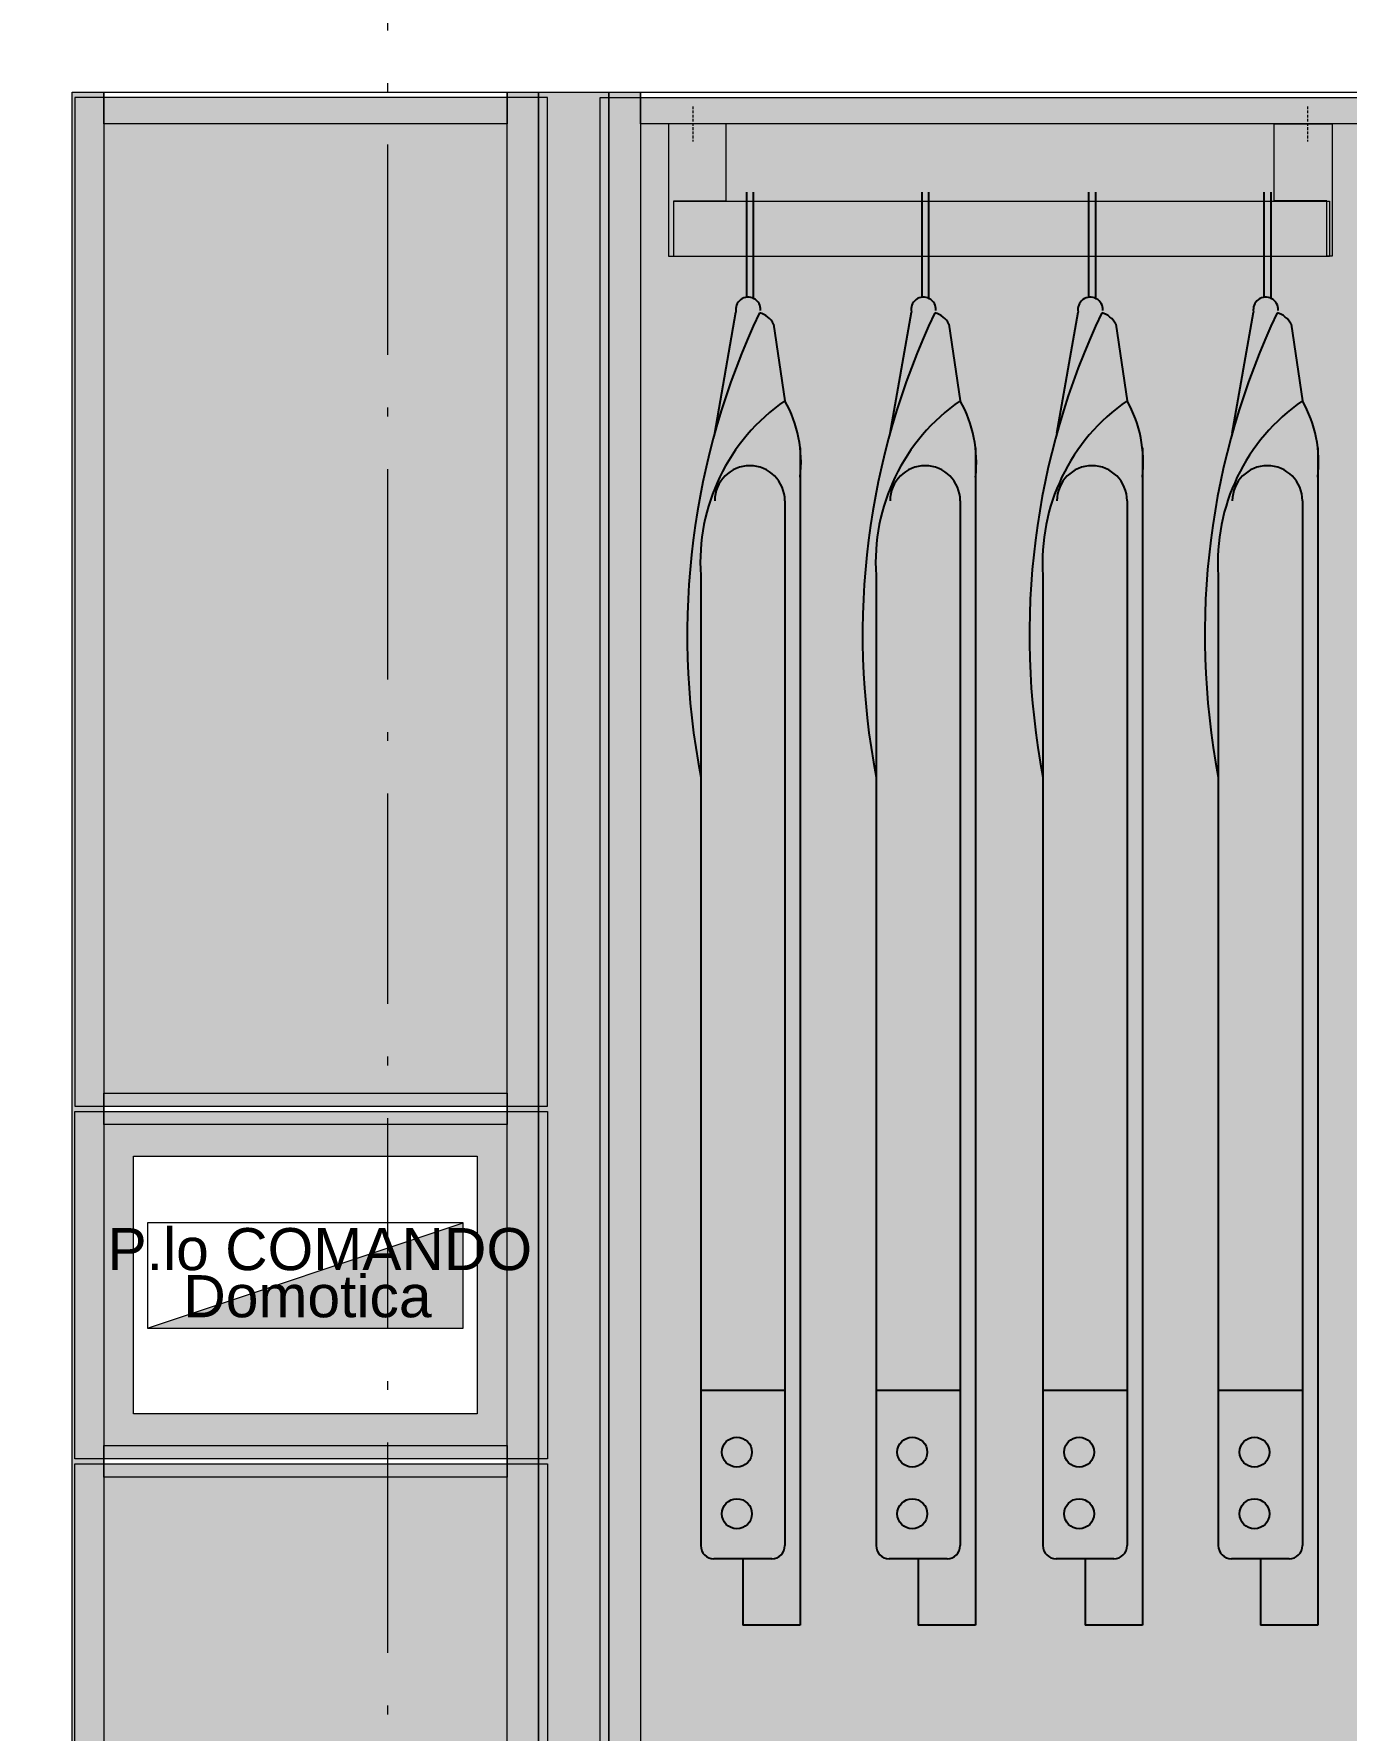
# Model space of a CAD drawing. Header units: millimetres. Extents: x 5622 to 8918, y 2044 to 6634.
# Drawn here: x 6671 to 7419, y 4805 to 5772 of the extents above; entities that cross this region are included whole.
import ezdxf

# ---------------------------------------------------------------- set-up
doc = ezdxf.new("R2010")
doc.units = ezdxf.units.MM
doc.linetypes.add('DASHDOT', pattern=[18.5, 12, -3, 0.5, -3])
doc.linetypes.add('NASCOSTA', pattern=[9.525, 6.35, -3.175])
for name, color, linetype in [('.', 8, 'Continuous'), ('DS_ST_quote 1_50', 7, 'Continuous'), ('VESTIARIO - clothing', 185, 'Continuous')]:
    doc.layers.add(name, color=color, linetype=linetype)
for name, color, linetype, lineweight in [('F_ELETTRICO', 22, 'Continuous', 5), ('F_FERRAMENTA', 253, 'Continuous', 5), ('F_MULTI laminato CERA', 124, 'Continuous', 5), ('F_MULTI laminato OPACO', 1, 'Continuous', 5), ('F_MULTI laminato OPACO_retino', 1, 'Continuous', 5), ('F_Sezioni', 5, 'Continuous', 9)]:
    doc.layers.add(name, color=color, linetype=linetype, lineweight=lineweight)
doc.styles.add('ARIAL', font='arial.ttf')
doc.styles.get("Standard").update_dxf_attribs({"font": 'arial.ttf'})
doc.dimstyles.new('ISO-100', dxfattribs={"dimtxt": 100, "dimasz": 5, "dimexe": 0.25, "dimexo": 6, "dimgap": 6, "dimtad": 1, "dimtxsty": 'ARIAL', "dimblk": 'ARCHTICK', "dimcen": 2.5, "dimdle": 15, "dimse1": 1, "dimse2": 1, "dimclrd": 256, "dimclre": 256, "dimclrt": 256, "dimadec": 0, "dimazin": 0, "dimtfac": 1, "dimtmove": 0, "dimatfit": 3, "dimldrblk": 'ARCHTICK', "dimfxl": 1, "dimlwd": -1, "dimlwe": -1, "dimarcsym": 0})

# ---------------------------------------------------------------- blocks, each defined once
blk = doc.blocks.new('_ArchTick')
at = {"color": 0, "linetype": 'ByBlock', "const_width": 0.15}
blk.add_lwpolyline([(-0.5, -0.5), (0.5, 0.5)], dxfattribs=at)
blk = doc.blocks.new('*D24')
at = {"layer": 'Defpoints', "color": 0, "transparency": 16777216}
for p in [(6692.85, 5738.33), (6617.25, 3658.33), (6701.85, 3658.33)]:
    blk.add_point(p, dxfattribs=at)
at = {"layer": 'DS_ST_quote 1_50', "transparency": 16777216}
blk.add_line((6617.25, 5753.33), (6617.25, 3643.33), dxfattribs=at)
at = {"layer": 'DS_ST_quote 1_50', "transparency": 16777216, "xscale": 5, "yscale": 5, "zscale": 5}
for p, rotation in [((6617.25, 5738.33), 90), ((6617.25, 3658.33), 270)]:
    blk.add_blockref('_ArchTick', p, dxfattribs=dict(at, rotation=rotation))
at = {"layer": 'DS_ST_quote 1_50', "transparency": 16777216, "insert": (6560.19, 4698.33), "char_height": 100, "attachment_point": 5, "rotation": 90, "style": 'ARIAL'}
blk.add_mtext('2080', dxfattribs=at)

msp = doc.modelspace()

# ---------------------------------------------------------------- hatches: boundary and pattern name
at = {"layer": '.', "transparency": 33554687}
h = msp.add_hatch(color=256, dxfattribs=at)
h.dxf.hatch_style = 1
h.paths.add_polyline_path([(6710.848, 5738.327), (6710.848, 3663.827), (6692.848, 3663.827), (6692.848, 5738.327)])
h = msp.add_hatch(color=256, dxfattribs=at)
h.dxf.hatch_style = 1
h.paths.add_polyline_path([(6958.848, 5738.327), (6958.848, 3663.827), (6940.848, 3663.827), (6940.848, 5738.327)])
h = msp.add_hatch(color=256, dxfattribs=at)
h.dxf.hatch_style = 1
h.paths.add_polyline_path([(7016.848, 5738.327), (7016.848, 3663.827), (6998.848, 3663.827), (6998.848, 5738.327)])
at = {"layer": 'F_ELETTRICO', "transparency": 33554610}
h = msp.add_hatch(color=256, dxfattribs=at)
h.dxf.hatch_style = 1
h.paths.add_polyline_path([(6735.848, 5033.717), (6915.848, 5033.717), (6915.848, 5093.717)])
at = {"layer": 'F_MULTI laminato OPACO_retino', "true_color": 0x939598, "transparency": 33554687}
h = msp.add_hatch(color=252, dxfattribs=at)
h.dxf.hatch_style = 1
h.paths.add_polyline_path([(6694.348, 5735.327), (6694.348, 5160.327), (6963.848, 5160.327), (6963.848, 5735.327)])
at = {"layer": 'F_MULTI laminato OPACO_retino', "true_color": 0x636466, "transparency": 33554687}
h = msp.add_hatch(color=251, dxfattribs=at)
h.dxf.hatch_style = 1
h.paths.add_polyline_path([(6958.848, 5738.327), (6998.848, 5738.327), (6998.848, 3658.327), (6958.848, 3658.327)])
at = {"layer": 'F_MULTI laminato OPACO_retino', "true_color": 0x939598, "transparency": 33554687}
h = msp.add_hatch(color=252, dxfattribs=at)
h.dxf.hatch_style = 1
h.paths.add_polyline_path([(6993.848, 3738.327), (6993.848, 5735.327), (7443.848, 5735.327), (7443.848, 3738.327)])
h = msp.add_hatch(color=252, dxfattribs=at)
h.dxf.hatch_style = 1
h.paths.add_polyline_path([(6727.848, 5131.827), (6923.848, 5131.827), (6923.848, 4984.827), (6727.848, 4984.827)], flags=16)
h.paths.add_polyline_path([(6694.348, 5157.327), (6963.848, 5157.327), (6963.848, 4959.327), (6694.348, 4959.327)])
h = msp.add_hatch(color=252, dxfattribs=at)
h.dxf.hatch_style = 1
h.paths.add_polyline_path([(6694.348, 3738.327), (6694.348, 4956.327), (6963.848, 4956.327), (6963.848, 3738.327)])

# ---------------------------------------------------------------- linework, layer by layer
at = {"layer": 'F_ELETTRICO', "color": 7}
msp.add_line((6735.848, 5033.717), (6915.848, 5093.717), dxfattribs=at)
at = {"layer": 'F_ELETTRICO'}
msp.add_lwpolyline([(6727.848, 5131.827), (6923.848, 5131.827), (6923.848, 4984.827), (6727.848, 4984.827)], close=True, dxfattribs=at)
at = {"layer": 'F_ELETTRICO', "color": 7}
msp.add_lwpolyline([(6915.848, 5033.717), (6915.848, 5093.717), (6735.848, 5093.717), (6735.848, 5033.717)], close=True, dxfattribs=at)
at = {"layer": 'F_FERRAMENTA', "linetype": 'NASCOSTA', "ltscale": 0.25}
for p, q in [((7046.848, 5730.327), (7046.848, 5710.327)), ((7397.348, 5730.327), (7397.348, 5710.327))]:
    msp.add_line(p, q, dxfattribs=at)
at = {"layer": 'F_FERRAMENTA'}
for points in [[(7032.848, 5644.827), (7035.848, 5644.827), (7035.848, 5676.427), (7065.848, 5676.427), (7065.848, 5720.327), (7032.848, 5720.327), (7032.848, 5644.827)], [(7411.348, 5644.827), (7408.348, 5644.827), (7408.348, 5676.427), (7378.348, 5676.427), (7378.348, 5720.327), (7411.348, 5720.327), (7411.348, 5644.827)]]:
    msp.add_lwpolyline(points, dxfattribs=at)
msp.add_lwpolyline([(7035.848, 5676.327), (7409.848, 5676.327), (7409.848, 5644.727), (7035.848, 5644.727)], close=True, dxfattribs=at)
at = {"layer": 'F_MULTI laminato CERA'}
for points in [[(6710.848, 5738.327), (6710.848, 3663.827), (6692.848, 3663.827), (6692.848, 5738.327)], [(6940.848, 5738.327), (6940.848, 5720.327), (6710.848, 5720.327), (6710.848, 5738.327)], [(6958.848, 5738.327), (6958.848, 3663.827), (6940.848, 3663.827), (6940.848, 5738.327)], [(7016.848, 5738.327), (7016.848, 3663.827), (6998.848, 3663.827), (6998.848, 5738.327)], [(7427.348, 5738.327), (7427.348, 5720.327), (7016.848, 5720.327), (7016.848, 5738.327)], [(6940.848, 5167.827), (6940.848, 5149.827), (6710.848, 5149.827), (6710.848, 5167.827)], [(6940.848, 4966.827), (6940.848, 4948.827), (6710.848, 4948.827), (6710.848, 4966.827)]]:
    msp.add_lwpolyline(points, close=True, dxfattribs=at)
at = {"layer": 'F_MULTI laminato OPACO'}
for points in [[(6694.348, 5735.327), (6694.348, 5160.327), (6963.848, 5160.327), (6963.848, 5735.327)], [(6958.848, 5738.327), (6998.848, 5738.327), (6998.848, 3658.327), (6958.848, 3658.327)], [(6993.848, 3738.327), (6993.848, 5735.327), (7443.848, 5735.327), (7443.848, 3738.327)], [(6694.348, 5157.327), (6963.848, 5157.327), (6963.848, 4959.327), (6694.348, 4959.327)], [(6694.348, 3738.327), (6694.348, 4956.327), (6963.848, 4956.327), (6963.848, 3738.327)]]:
    msp.add_lwpolyline(points, close=True, dxfattribs=at)
at = {"layer": 'F_Sezioni', "color": 3, "linetype": 'DASHDOT', "lineweight": 15, "ltscale": 10}
msp.add_lwpolyline([(6998.763, 6545.773), (7111.31, 6633.572), (6872.662, 6633.572), (6872.662, 2438.378)], dxfattribs=at)
at = {"layer": 'VESTIARIO - clothing', "color": 3}
for p, q in [((7077.293, 5681.327), (7077.293, 5621.452)), ((7081.216, 5681.327), (7081.216, 5620.914)), ((7177.293, 5681.327), (7177.293, 5621.452)), ((7181.216, 5681.327), (7181.216, 5620.914)), ((7272.443, 5681.327), (7272.443, 5621.452)), ((7276.366, 5681.327), (7276.366, 5620.914)), ((7372.443, 5681.327), (7372.443, 5621.452)), ((7376.366, 5681.327), (7376.366, 5620.914)), ((7059.255, 5544.073), (7071.378, 5613.027)), ((7159.255, 5544.073), (7171.378, 5613.027)), ((7254.405, 5544.073), (7266.528, 5613.027)), ((7354.405, 5544.073), (7366.528, 5613.027)), ((7092.809, 5606.082), (7099.255, 5562.469)), ((7192.809, 5606.082), (7199.255, 5562.469)), ((7287.96, 5606.082), (7294.405, 5562.469)), ((7387.96, 5606.082), (7394.405, 5562.469)), ((7107.974, 5535.638), (7107.974, 4864.432)), ((7207.974, 5535.638), (7207.974, 4864.432)), ((7303.124, 5535.638), (7303.124, 4864.432)), ((7403.124, 5535.638), (7403.124, 4864.432)), ((7099.255, 5505.464), (7099.255, 4909.767)), ((7199.255, 5505.464), (7199.255, 4909.767)), ((7294.405, 5505.464), (7294.405, 4909.767)), ((7394.405, 5505.464), (7394.405, 4909.767)), ((7051.275, 5462.909), (7051.275, 4909.767)), ((7151.275, 5462.909), (7151.275, 4909.767)), ((7246.425, 5462.909), (7246.425, 4909.767)), ((7346.425, 5462.909), (7346.425, 4909.767)), ((7099.255, 4998.227), (7051.275, 4998.227)), ((7199.255, 4998.227), (7151.275, 4998.227)), ((7294.405, 4998.227), (7246.425, 4998.227)), ((7394.405, 4998.227), (7346.425, 4998.227)), ((7091.755, 4902.267), (7058.775, 4902.267)), ((7075.265, 4902.267), (7075.265, 4864.432)), ((7191.755, 4902.267), (7158.775, 4902.267)), ((7175.265, 4902.267), (7175.265, 4864.432)), ((7286.905, 4902.267), (7253.925, 4902.267)), ((7270.415, 4902.267), (7270.415, 4864.432)), ((7386.905, 4902.267), (7353.925, 4902.267)), ((7370.415, 4902.267), (7370.415, 4864.432)), ((7107.974, 4864.432), (7075.265, 4864.432)), ((7207.974, 4864.432), (7175.265, 4864.432)), ((7303.124, 4864.432), (7270.415, 4864.432)), ((7403.124, 4864.432), (7370.415, 4864.432))]:
    msp.add_line(p, q, dxfattribs=at)
for centre in [(7071.902, 4963.072), (7171.902, 4963.072), (7267.053, 4963.072), (7367.053, 4963.072), (7071.902, 4927.932), (7171.902, 4927.932), (7267.053, 4927.932), (7367.053, 4927.932)]:
    msp.add_circle(centre, 8.547, dxfattribs=at)
for centre, radius, start, end in [((7078.329, 5614.436), 7.093, 356.473725, 191.456758), ((7178.329, 5614.436), 7.093, 356.473725, 191.456758), ((7273.479, 5614.436), 7.093, 356.473725, 191.456758), ((7373.479, 5614.436), 7.093, 356.473725, 191.456758), ((7473.469, 5429.002), 429.901, 154.706827, 190.864839), ((7081.303, 5600.26), 12.895, 26.839946, 74.352511), ((7573.469, 5429.002), 429.901, 154.706827, 190.864839), ((7181.303, 5600.26), 12.895, 26.839946, 74.352511), ((7668.619, 5429.002), 429.901, 154.706827, 190.864839), ((7276.454, 5600.26), 12.895, 26.839946, 74.352511), ((7768.619, 5429.002), 429.901, 154.706827, 190.864839), ((7376.454, 5600.26), 12.895, 26.839946, 74.352511), ((7162.956, 5470.428), 111.935, 124.687228, 183.851429), ((7036.683, 5527.301), 71.778, 353.33006, 29.337224), ((7262.956, 5470.428), 111.935, 124.687228, 183.851429), ((7136.683, 5527.301), 71.778, 353.33006, 29.337224), ((7358.106, 5470.428), 111.935, 124.687228, 183.851429), ((7231.833, 5527.301), 71.778, 353.33006, 29.337224), ((7458.106, 5470.428), 111.935, 124.687228, 183.851429), ((7331.833, 5527.301), 71.778, 353.33006, 29.337224), ((7079.255, 5505.464), 20, 0, 180), ((7179.255, 5505.464), 20, 0, 180), ((7274.405, 5505.464), 20, 0, 180), ((7374.405, 5505.464), 20, 0, 180), ((7058.775, 4909.767), 7.5, 180, 270), ((7091.755, 4909.767), 7.5, 270, 0), ((7158.775, 4909.767), 7.5, 180, 270), ((7191.755, 4909.767), 7.5, 270, 0), ((7253.925, 4909.767), 7.5, 180, 270), ((7286.905, 4909.767), 7.5, 270, 0), ((7353.925, 4909.767), 7.5, 180, 270), ((7386.905, 4909.767), 7.5, 270, 0)]:
    msp.add_arc(centre, radius, start, end, dxfattribs=at)

# ---------------------------------------------------------------- texts
at = {"layer": 'F_ELETTRICO', "color": 7, "char_height": 24, "attachment_point": 1}
for s, width, insert in [('P.lo COMANDO', 243.30874, (6712.982, 5090.833)), ('\\pxql;Domotica', 263.76939, (6756.196, 5063.978))]:
    msp.add_mtext_dynamic_manual_height_columns(s, width=width, gutter_width=5, heights=[0], dxfattribs=dict(at, insert=insert))

# ---------------------------------------------------------------- dimensions: what is measured, and where the dimension line sits
at = {"layer": 'DS_ST_quote 1_50', "color": 4}
dim = msp.add_linear_dim(base=(6617.247, 3658.327), p1=(6692.848, 5738.327), p2=(6701.848, 3658.327), angle=90, dimstyle='ISO-100', dxfattribs=at)
dim.commit()
dim.dimension.update_dxf_attribs({"geometry": '*D24', "text_midpoint": (6560.189, 4698.327)})

doc.saveas('drawing.dxf')
